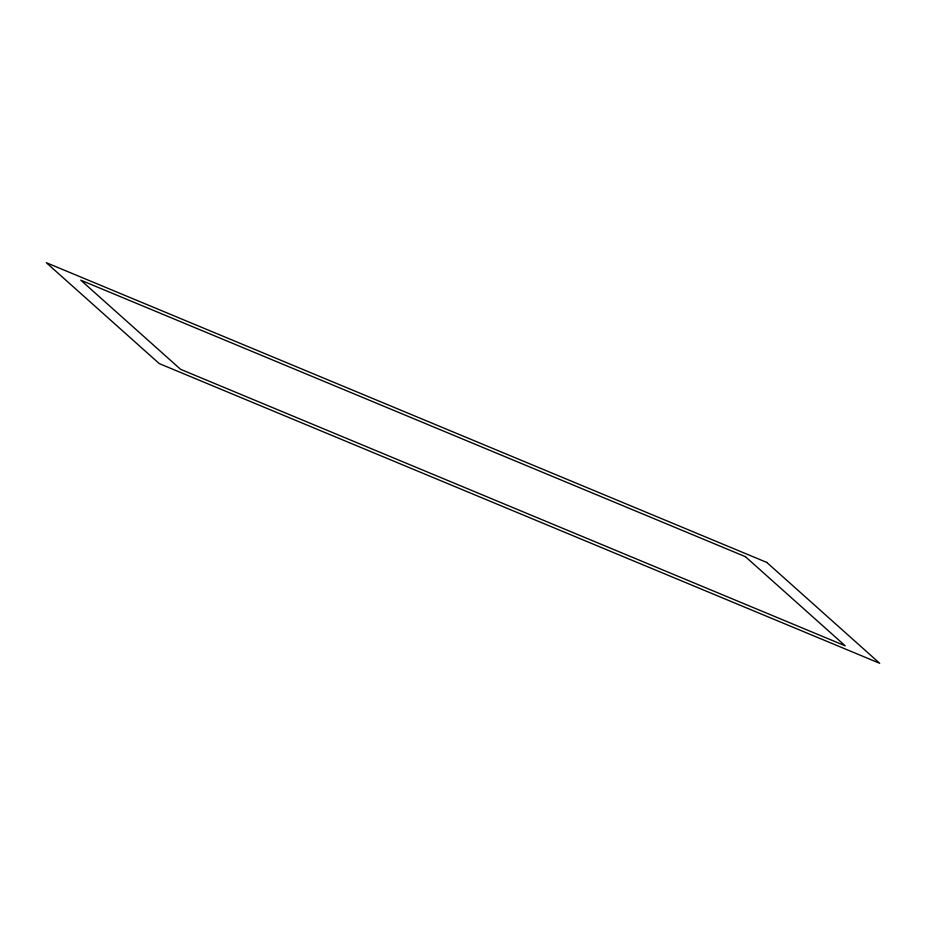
<?xml version="1.0" encoding="UTF-8"?>
<svg xmlns="http://www.w3.org/2000/svg" width="926" height="926" viewBox="0 0 926 926"><rect width="100%" height="100%" fill="white"/><g stroke="black" fill="none" stroke-linecap="round" stroke-linejoin="round"><path stroke-width="1.39" d="M766.751 562.406L46.3 262.695L159.249 363.594L879.7 663.305L766.751 562.406M745.395 556.665L80.782 280.173L180.605 369.335L845.218 645.827L745.395 556.665"/></g></svg>
